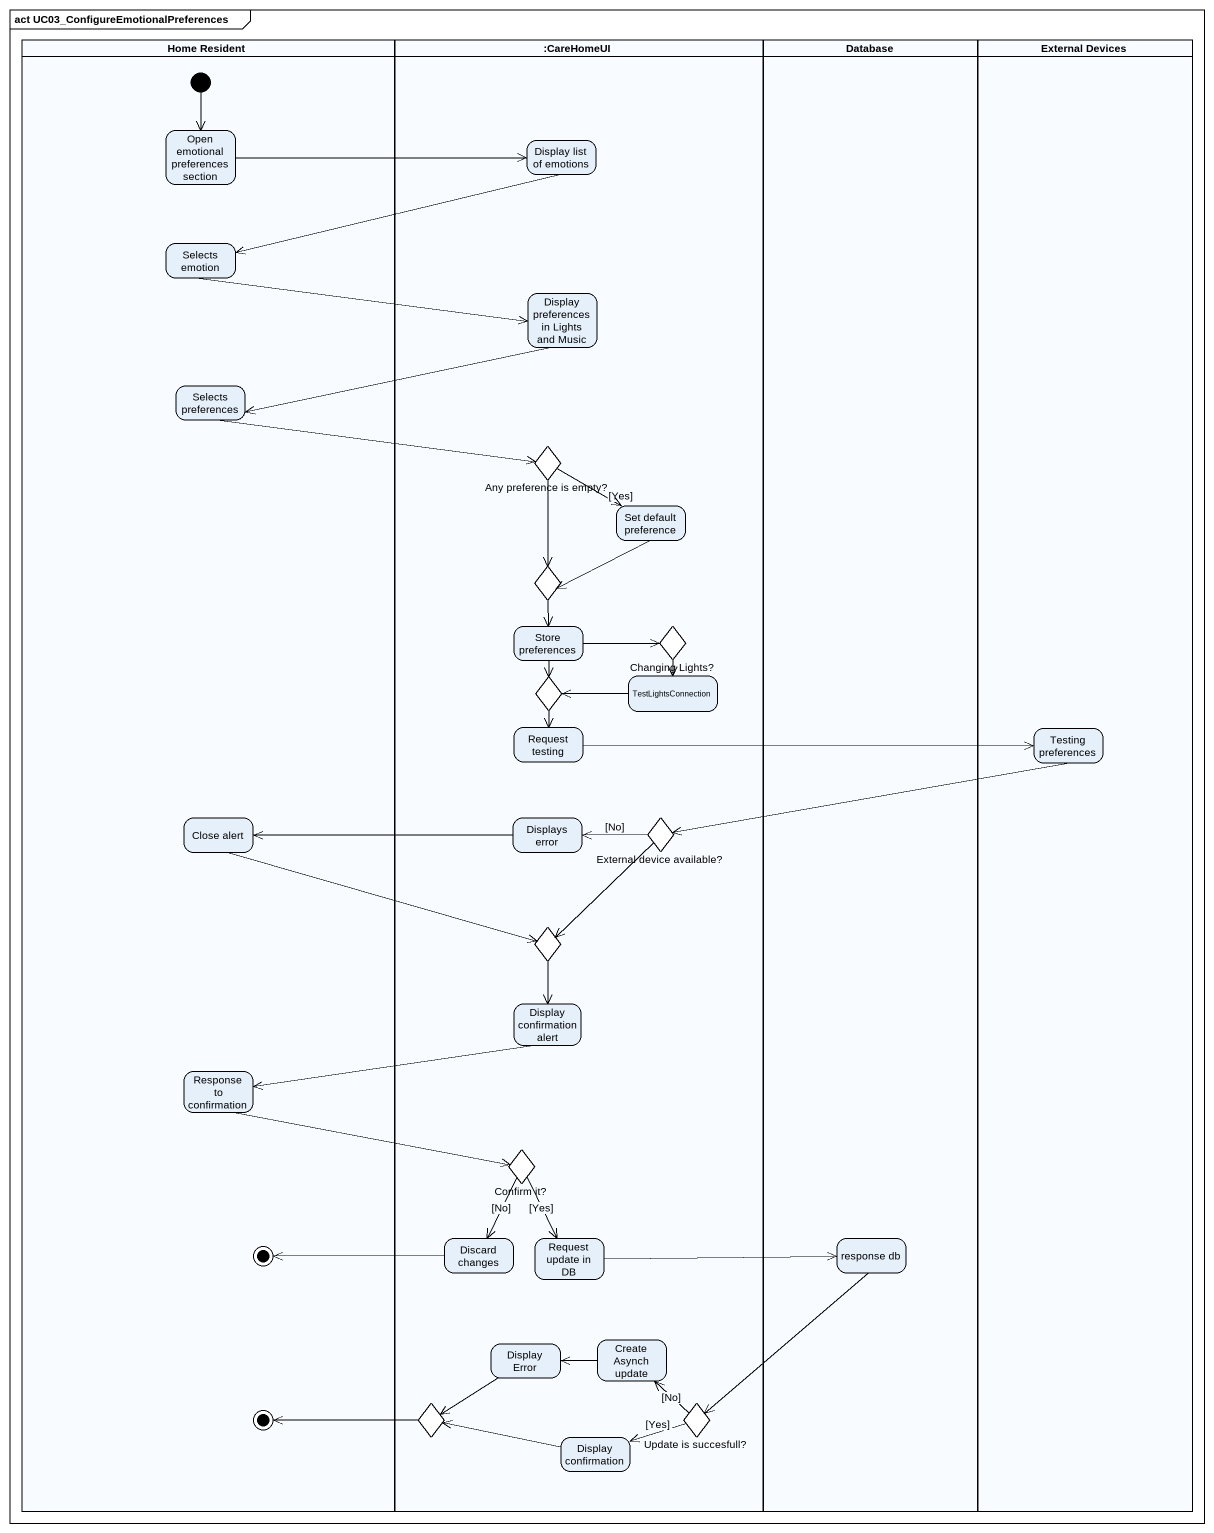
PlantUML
@startuml
mainframe act UC03_ConfigureEmotionalPreferences
hide empty description
state "Home Resident" as Home_Resident <<partition>> {
  state "Open emotional preferences section" as Open_emotional_preferences
  state "Selects emotion" as Selects_emotion
  state "Selects preferences" as Selects_preferences
  state "Close alert" as Close_alert
  state "Response to confirmation" as Response_to_confirmation
  state final1 <<end>>
  state final2 <<end>>
  [*] --> Open_emotional_preferences
}
state ":CareHomeUI" as CareHomeUI <<partition>> {
  state "Display list of emotions" as Display_list_of_emotions
  state "Display preferences in Lights and Music" as Display_preferences_in
  state "Any preference is empty?" as Any_preference_is_empty <<choice>>
  state "Set default preference" as Set_default_preference
  state choice1 <<choice>>
  state "Store preferences" as Store_preferences
  state "Changing Lights?" as Changing_Lights <<choice>>
  state choice2 <<choice>>
  state TestLightsConnection
  state "Request testing" as Request_testing
  state "Displays error" as Displays_error
  state "External device available?" as External_device_available <<choice>>
  state choice3 <<choice>>
  state "Display confirmation alert" as Display_confirmation_alert
  state "Confirm it?" as Confirm_it <<choice>>
  state "Discard changes" as Discard_changes
  state "Request update in DB" as Request_update_in_DB
  state "Display Error" as Display_Error
  state "Create Asynch update" as Create_Asynch_update
  state choice4 <<choice>>
  state "Display confirmation" as Display_confirmation
  state "Update is succesfull?" as Update_is_succesfull <<choice>>
}
state "Database" as Database_ <<partition>> {
  state "response db" as response_db
}
state "External Devices" as External_Devices <<partition>> {
  state "Testing preferences" as Testing_preferences
}
Open_emotional_preferences -right-> Display_list_of_emotions
Display_list_of_emotions -left-> Selects_emotion
Selects_emotion -right-> Display_preferences_in
Display_preferences_in -left-> Selects_preferences
Selects_preferences -right-> Any_preference_is_empty
Any_preference_is_empty -right-> Set_default_preference : [Yes]
Any_preference_is_empty --> choice1
Set_default_preference -left-> choice1
choice1 --> Store_preferences
Store_preferences -right-> Changing_Lights
Store_preferences --> choice2
Changing_Lights --> TestLightsConnection
choice2 --> Request_testing
TestLightsConnection -left-> choice2
Request_testing -right-> Testing_preferences
Testing_preferences -left-> External_device_available
Close_alert -right-> choice3
Displays_error -left-> Close_alert
External_device_available -left-> Displays_error : [No]
External_device_available --> choice3
choice3 --> Display_confirmation_alert
Display_confirmation_alert -left-> Response_to_confirmation
Response_to_confirmation -right-> Confirm_it
Confirm_it --> Discard_changes : [No]
Confirm_it --> Request_update_in_DB : [Yes]
Discard_changes -left-> final1
Request_update_in_DB -right-> response_db
response_db --> Update_is_succesfull
Display_Error --> choice4
Create_Asynch_update -left-> Display_Error
choice4 -left-> final2
Display_confirmation -left-> choice4
Update_is_succesfull -up-> Create_Asynch_update : [No]
Update_is_succesfull -left-> Display_confirmation : [Yes]
@enduml
